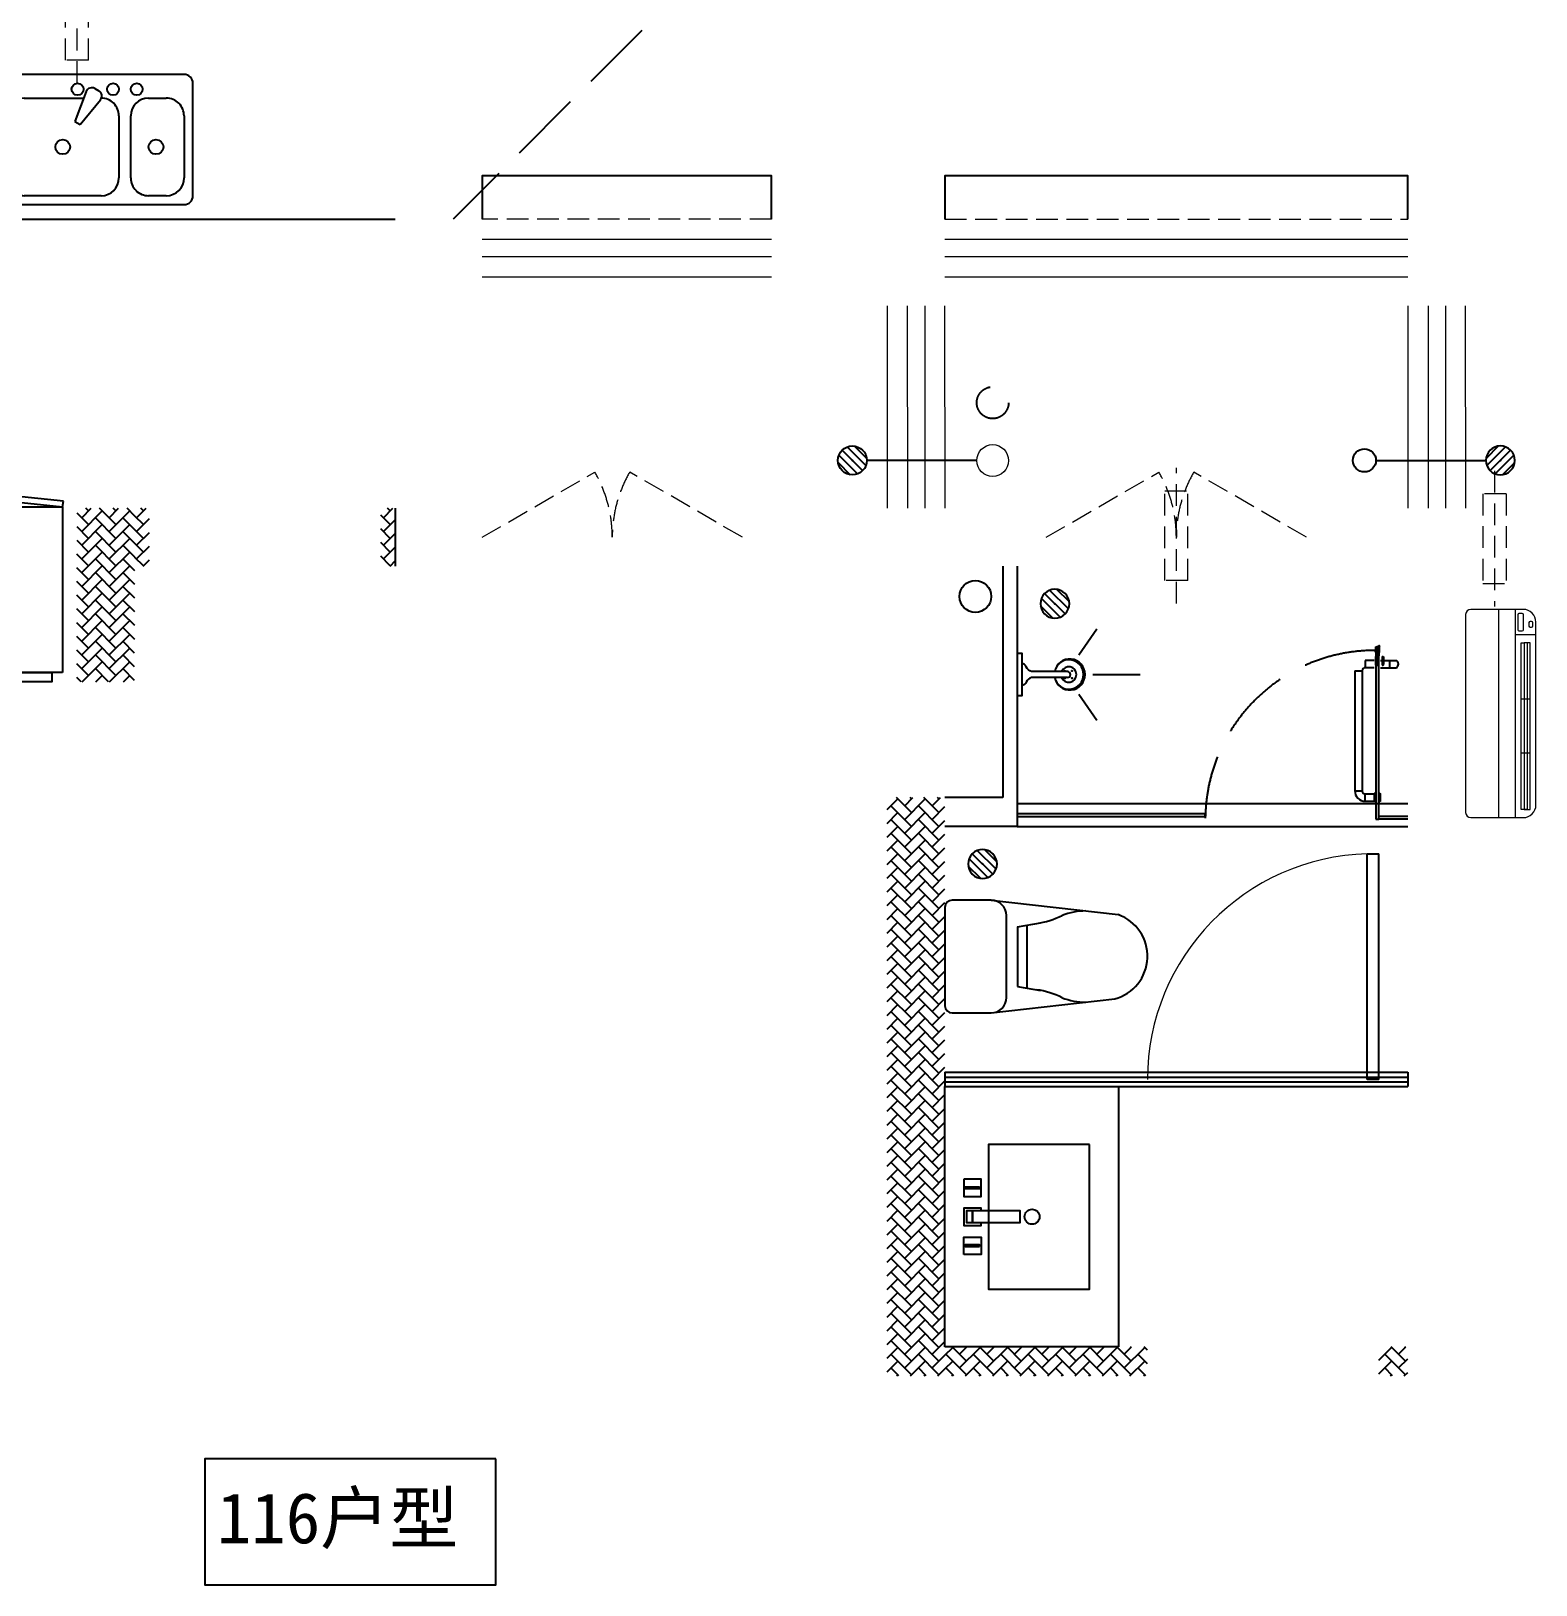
# Model space of a CAD drawing. Extents: x 2803505 to 5851001, y -1372902 to 24339.
# Drawn here: x 3296903 to 3302105, y -886595 to -881222 of the extents above; entities that cross this region are included whole.
import ezdxf

# ---------------------------------------------------------------- set-up
doc = ezdxf.new("R2010")
doc.units = 0
doc.header["$LTSCALE"] = 1000
doc.header["$MEASUREMENT"] = 0
doc.linetypes.add('DASH', pattern=[0.35, 0.25, -0.1])
doc.linetypes.add('HIDDEN', pattern=[0.375, 0.25, -0.125])
doc.layers.get('0').update_dxf_attribs({"linetype": 'CONTINUOUS'})
for name, color, linetype in [('!!电气', 1, 'CONTINUOUS'), ('AH-FURNITURE', 1, 'CONTINUOUS'), ('CURTWALL', 4, 'CONTINUOUS'), ('IP-bath&kitchen-JOHNSON', 4, 'CONTINUOUS'), ('LVTRY', 252, 'CONTINUOUS'), ('P-bath&kitchen-JOHNSON', 4, 'CONTINUOUS'), ('VPIPE-中水', 122, 'CONTINUOUS'), ('VPIPE-凝结', 150, 'CONTINUOUS'), ('VPIPE-雨水', 4, 'DASH'), ('保温', 6, 'CONTINUOUS'), ('卫生间', 6, 'CONTINUOUS'), ('建筑-排气道', 252, 'CONTINUOUS'), ('看线', 185, 'CONTINUOUS')]:
    doc.layers.add(name, color=color, linetype=linetype)
for name, color, linetype, lineweight in [('PUB_HATCH', 8, 'CONTINUOUS', 9), ('VPIPE-废水', 31, 'TG_F', 18), ('WINDOW', 146, 'CONTINUOUS', 20), ('平面-栏杆', 56, 'CONTINUOUS', 15), ('平面-看线', 252, 'CONTINUOUS', 15), ('平面-空调室内机', 176, 'CONTINUOUS', 9), ('平面-空调预留孔', 252, 'CONTINUOUS', 15), ('立面-洞口示意', 252, 'CONTINUOUS', 13)]:
    doc.layers.add(name, color=color, linetype=linetype, lineweight=lineweight)
doc.styles.add('DIM_FONT', font='SIMPLEX', dxfattribs={"width": 0.7, "bigfont": 'GBCBIG'})
doc.styles.add('TG_LINETYPE', font='SIMPLEX', dxfattribs={"width": 0.8, "height": 3, "bigfont": 'HZTXT'})
doc.styles.add('黑体', font='simhei.ttf')
doc.linetypes.add('TG_F', pattern='A,2,-0.3,["F",TG_LINETYPE,S=0.1,R=0,X=-0.23,Y=-0.15],0', length=2.3)
pattern_1 = [(45, (0, 0), (0, 47.41575231924514), [100.584, -33.528]), (135, (23.70786, 23.70786), (3.05311331771918e-15, 47.41575231924513), [100.584, -33.528])]

# ---------------------------------------------------------------- blocks, each defined once
blk = doc.blocks.new('rtyg7uyhg')
at = {"layer": 'LVTRY'}
for p, q in [((193590.3031336021, 45458.1133254503), (193590.3030643982, 45069.47696181395)), ((194234.6213208837, 45488.79502889935), (193620.9849572473, 45488.79513816872)), ((194265.3030643982, 45069.47684161765), (194265.3031336021, 45458.113205254)), ((193682.3485790417, 45406.97694542356), (193887.8216881326, 45406.97690883528)), ((193896.3984467548, 45429.87059594441), (193857.5823896687, 45326.26016876537)), ((193875.2965560293, 45316.03289288385), (193945.6178257855, 45401.45376218002)), ((193925.7802168131, 45440.40881343969), (193940.0533153456, 45432.16822680717)), ((194111.8940335871, 45406.97686893496), (194173.2576699507, 45406.97685800815)), ((193620.9848935069, 45130.84059271414), (193620.9849317512, 45345.61331998683)), ((193857.5823896687, 45326.26016876537), (193875.2965560293, 45316.03289288385)), ((194009.6212953876, 45345.61325078298), (194009.6212571432, 45130.84052351015)), ((194050.5303480524, 45130.84051622554), (194050.5303862967, 45345.61324349836)), ((194234.6212953876, 45345.61321071758), (194234.6212571432, 45130.84048344476)), ((193620.9848771165, 45038.79513816872), (194234.621240753, 45038.79502889935)), ((193948.2576098526, 45069.47689807355), (193682.3485189436, 45069.47694542356)), ((194173.2576098526, 45069.47685800816), (194111.893973489, 45069.47686893508))]:
    blk.add_line(p, q, dxfattribs=at)
for centre, radius in [((193866.4394935961, 45437.65873082454), 20.45454545454545), ((193989.1667663234, 45437.6587089707), 20.45454545454545), ((194070.9849481416, 45437.65869440146), 20.45454545454545), ((193815.3030944472, 45238.22692174855), 25.56818181818182), ((194137.4621853563, 45238.2268643822), 25.56818181818182)]:
    blk.add_circle(centre, radius, dxfattribs=at)
for centre, radius, start, end in [((193620.9849517839, 45458.11331998683), 30.68181818181818, 89.99998979807194, 179.9999897972382), ((194234.6213154203, 45458.11321071746), 30.68181818181818, 359.9999897972382, 89.99998979807194), ((193682.3485681149, 45345.61330905991), 61.36363636363636, 89.99998979807194, 179.9999897972382), ((193915.5529409315, 45422.69466753349), 20.45454545454545, 59.99998980057491, 159.4623117970261), ((193929.8260394641, 45414.45408090108), 20.45454545454545, 320.5376677968172, 59.99998980057491), ((193948.2576590239, 45345.6132617099), 61.36363636363636, 359.9999897972382, 89.99998979807194), ((194111.8940226603, 45345.61323257144), 61.36363636363636, 89.99998979807194, 179.9999897972382), ((194173.2576590239, 45345.6132216445), 61.36363636363636, 359.9999897972382, 89.99998979807194), ((193682.3485298705, 45130.84058178721), 61.36363636363636, 179.9999897972382, 269.9999897980719), ((193948.2576207797, 45130.8405344372), 61.36363636363636, 269.9999897980719, 359.9999897972382), ((194111.893984416, 45130.84050529861), 61.36363636363636, 179.9999897972382, 269.9999897980719), ((194173.2576207797, 45130.84049437181), 61.36363636363636, 269.9999897980719, 359.9999897972382), ((193620.9848825799, 45069.47695635049), 30.68181818181818, 179.9999897972382, 269.9999897980719), ((194234.6212462163, 45069.47684708112), 30.68181818181818, 269.9999897980719, 359.9999897972382)]:
    blk.add_arc(centre, radius, start, end, dxfattribs=at)
at = {"layer": 'LVTRY', "style": 'DIM_FONT', "width": 0.8, "flags": 9}
for tag in ['XSIZE', 'YSIZE']:
    blk.add_attdef(tag, (193927.8031388824, 45487.7665121054), '', height=0.5, rotation=89.99998979807198, dxfattribs=at)
blk = doc.blocks.new('A$C60D053AF')
at = {"layer": 'AH-FURNITURE', "color": 8}
for p, q in [((232.5000007597264, -89.99999966996256), (128.2842720070621, -89.99999966996256)), ((192.50000075961, -70.99998518347275), (327.5735938884318, -70.99998518347275)), ((192.50000075961, -90.99998518347275), (327.5735938884318, -90.99998518347275)), ((341.7157295121578, -96.85784955974668), (370.0190303710988, -143.1611504186876)), ((355.8578651358839, -82.71571393602062), (384.1611659948248, -129.0190147949615)), ((232.5000007597264, -109.9999996698461), (128.2842720075278, -109.9999996699626)), ((245.0000007597264, -129.4999851834727), (245.0000007597264, -122.4999996698461)), ((265.0000007597264, -129.4999851834727), (265.0000007597264, -122.4999996698461)), ((255.0000007597264, -280.9999851834727), (255.0000007597264, -250.9999851834727)), ((393.0000007597264, -280.9999851834727), (393.0000007597264, -250.9999851834727)), ((255.0000007597264, -280.9999851834727), (393.0000007597264, -280.9999851834727))]:
    blk.add_line(p, q, dxfattribs=at)
for points in [[(170.00000075961, -67.99998518347275, 1), (170.00000075961, -93.99998518358916), (192.50000075961, -93.99998518347275), (192.50000075961, -67.99998518347275)], [(234.0000007597264, -250.9999851834727), (414.0000007597264, -250.9999851834727, 0.4142135623730951), (424.0000007597264, -240.9999851834727), (424.0000007597264, -110.9999851834727, 0.4142135623730951), (414.0000007597264, -100.9999851834727), (234.0000007597264, -100.9999851834727, 0.4142135623730951), (224.0000007597264, -110.9999851834727), (224.0000007597264, -240.9999851834727, 0.4142135623730951)], [(268.0000007597264, -122.4999996698461), (268.0000007597264, -106.9999996698461, 0.4142135623724265), (248.0000007597264, -86.99999966984615), (232.5000007597264, -86.99999966984615), (232.50000075961, -112.9999996698461), (242.0000007597264, -112.9999996698461), (242.0000007597264, -122.4999996698461)], [(242.0000007597264, -151.9999851834727, 1), (268.0000007597264, -151.9999851834727), (268.0000007597264, -129.4999851834727), (242.0000007597264, -129.4999851834727)], [(383.8076126043452, -161.1923733388539, 1), (402.192388915224, -142.8075970279751), (386.2824863384012, -126.8976944513852), (367.8977100276388, -145.282470762264)]]:
    blk.add_lwpolyline(points, format="xyb", close=True, dxfattribs=at)
for centre, radius in [((100.0000007598428, -99.99999967066105), 30), ((255.0000007597264, -151.9999851834727), 15), ((255.0000007597264, -151.9999851834727), 10), ((393.0000007597264, -151.9999851834727), 15), ((393.0000007597264, -151.9999851834727), 10)]:
    blk.add_circle(centre, radius, dxfattribs=at)
for radius in [40, 20]:
    blk.add_arc((327.5735938884318, -110.9999851834727), radius, 45, 90, dxfattribs=at)
blk = doc.blocks.new('A-Kitchen-7')
at = {"layer": 'LVTRY'}
for p, q in [((-518.6581278588565, 779.725278688129), (-7.244008776673581, 834.3051076843403)), ((-3.585880917788018, 810.5855355854728), (-515, 756.005706589378)), ((-29.12075551546877, 766.9560861630598), (-35.20590834700852, 806.4126680237241)), ((-7.244008776673581, 834.3051076843403), (-3.585880917788018, 810.5855355854728)), ((-515, 756.005706589378), (-518.6581278588565, 779.725278688129)), ((515, 756.005706589378), (-515, 756.005706589378)), ((-515, 756.005706589378), (-515, 40)), ((-485.6368437646597, 760.5342107040924), (-484.9384396369278, 756.005706589378)), ((-29.12075551543967, 766.9560861630598), (-112.0975807690556, 756.005706589378)), ((515, 780), (-5.820766091346741e-11, 780)), ((0, 756.005706589378), (-5.820766091346741e-11, 780)), ((515, 756.005706589378), (515, 780)), ((515, 40), (515, 756.005706589378)), ((-515, 40), (515, 40))]:
    blk.add_line(p, q, dxfattribs=at)
blk.add_lwpolyline([(-468.9430810984049, 40), (-468.9430810984049, 0), (468.9430810984049, 0), (468.9430810984632, 40)], close=True, dxfattribs=at)
blk = doc.blocks.new('FRSDFDGDGDRGDR')
at = {"layer": '平面-空调预留孔', "color": 252}
for p, q in [((699612.3179923807, 775043.9561356568), (699612.3179923807, 775441.1561356868)), ((699618.9179923869, 775447.756135683), (699746.3179923192, 775447.756135683)), ((699746.3179923192, 775447.756135683), (699746.3179923192, 775355.3561357355)), ((699719.9179922946, 775342.156135743), (699719.9179922946, 775142.9561356006)), ((699726.5179923008, 775348.7561357393), (699739.7179923131, 775348.7561357393)), ((699726.5179923008, 775136.3561356043), (699739.7179923131, 775136.3561356043)), ((699746.3179923192, 775129.7561356081), (699746.3179923192, 775037.3561356605)), ((699746.3179923192, 775037.3561356605), (699618.9179923869, 775037.3561356605))]:
    blk.add_line(p, q, dxfattribs=at)
blk.add_lwpolyline([(699766.1179923377, 775166.7161355871), (699792.5179923623, 775153.5161355946), (699792.5179923623, 775057.1561356493), (699766.1179923377, 775043.9561356568), (699766.1179923377, 775017.5561356718), (699618.9179923869, 775017.5561356718, -0.4142135623730951), (699592.5179923623, 775043.9561356568), (699592.5179923623, 775441.1561356868, -0.4142135623730951), (699618.9179923869, 775467.5561356718), (699766.1179923377, 775467.5561356718), (699766.1179923377, 775441.1561356868), (699792.5179923623, 775427.9561356943), (699792.5179923623, 775331.596135749), (699766.1179923377, 775318.3961357565)], format="xyb", close=True, dxfattribs=at)
for centre, radius in [((699739.7179923131, 775331.596135749), 10.55999999400228), ((699739.7179923131, 775243.1561357992), 15.83999999100342), ((699739.7179923131, 775153.5161355946), 10.55999999400228)]:
    blk.add_circle(centre, radius, dxfattribs=at)
for centre, radius, start, end in [((699618.917992382, 775441.1561356819), 6.600000001199078, 89.99999995997936, 179.9999999533093), ((699726.5179922959, 775342.1561357381), 6.600000001199078, 89.99999995997936, 179.9999999533093), ((699739.717992318, 775355.3561357405), 6.600000001206354, 269.9999999599793, 359.9999999533093), ((699726.5179922959, 775142.9561356056), 6.600000001199078, 180.0000000400206, 270.0000000533608), ((699739.717992318, 775129.7561356032), 6.600000001206354, 4.002063966804346e-08, 90.00000005336085), ((699618.917992382, 775043.9561356618), 6.600000001199078, 180.0000000400206, 270.0000000533608)]:
    blk.add_arc(centre, radius, start, end, dxfattribs=at)
blk = doc.blocks.new('*U153')
h = blk.add_hatch(color=5)
h.set_gradient(color1=(0, 0, 255), rotation=180, tint=1)
h.paths.add_polyline_path([(3.524958103184869e-15, -2.819966482547906e-15), (-6.350000000000009, -6.349999999999992), (-6.350000000000001, -2.159000000000014), (-15, -2.158999999999999), (-14.99999999999999, 2.159000000000044), (-6.349999999999993, 2.159000000000029), (-6.349999999999985, 6.350000000000009)])
at = {"color": 0, "linetype": 'Continuous'}
blk.add_lwpolyline([(3.524958103184869e-15, -2.819966482547906e-15), (-6.350000000000009, -6.349999999999992), (-6.350000000000001, -2.159000000000014), (-15, -2.158999999999999), (-14.99999999999999, 2.159000000000044), (-6.349999999999993, 2.159000000000029), (-6.349999999999985, 6.350000000000009)], close=True, dxfattribs=at)
blk = doc.blocks.new('GDGDRGDRGRD')
at = {"layer": 'PUB_HATCH'}
blk.add_hatch(color=252, dxfattribs=at).paths.add_polyline_path([(430319.8194221912, 370173.5999658863), (430319.8194221912, 370443.5999658863), (430179.8194221912, 370443.5999658863), (430179.8194221912, 370428.5999658863), (430284.8194221912, 370428.5999658863), (430304.8194221912, 370408.5999658863), (430304.8194221912, 370208.5999658863), (430284.8194221912, 370188.5999658863), (429964.8194221912, 370188.5999658863), (429944.8194221912, 370208.5999658863), (429944.8194221912, 370408.5999658863), (429964.8194221912, 370428.5999658863), (430069.8194221912, 370428.5999658863), (430069.8194221912, 370443.5999658863), (429929.8194221912, 370443.5999658863), (429929.8194221912, 370173.5999658863)])
at = {"layer": 'LVTRY', "color": 251}
for p, q in [((430080.5498987493, 371515.3769317719), (429864.6097976839, 371758.3326651105)), ((430334.8192843065, 371758.3326651105), (429864.6097976839, 371758.3326651105)), ((429864.6097976839, 371758.3326651105), (429864.6097976839, 370858.3326651105)), ((430234.8192843063, 370858.3326651105), (430234.8192843063, 371758.3326651105)), ((430334.8192843065, 371515.3769317719), (430080.5498987493, 371515.3769317719)), ((430080.5498987493, 371515.3769317719), (430080.5498987493, 371100.2783888946)), ((429864.6097976839, 370858.3326651105), (430080.5498987493, 371100.2783888946)), ((430080.5498987493, 371100.2783888946), (430334.8192843065, 371100.2783888946)), ((429864.6097976839, 370858.3326651105), (430334.8192843065, 370858.3326651105))]:
    blk.add_line(p, q, dxfattribs=at)
at = {"layer": 'LVTRY'}
for p, q in [((429914.8192843065, 370948.3326651105), (429914.8192843065, 371668.3326651105)), ((429924.8192843065, 371678.3326651105), (430324.8192843065, 371678.3326651106)), ((430045.069284306, 371658.3326651107), (430045.069284306, 371568.3326651106)), ((430049.569284306, 371658.3326651107), (430045.069284306, 371658.3326651107)), ((430049.569284306, 371568.3326651106), (430049.569284306, 371658.3326651107)), ((430234.8192843063, 371668.3326651106), (430234.819284306, 370948.3326651105)), ((429994.8192843065, 371628.3326651106), (429994.8192843065, 371418.3326651106)), ((429999.8192843065, 371628.3326651106), (429999.8192843065, 371418.3326651106)), ((430289.8192843065, 371638.3326651107), (430004.8192843065, 371638.3326651106)), ((430289.8192843065, 371633.3326651107), (430004.8192843065, 371633.3326651106)), ((430194.8192843063, 371418.3326651106), (430194.8192843063, 371628.3326651107)), ((430199.8192843063, 371418.3326651106), (430199.8192843063, 371628.3326651107)), ((430045.069284306, 371568.3326651106), (430049.569284306, 371568.3326651106)), ((429974.8192843067, 371525.5826651108), (430102.3192843067, 371525.5826651108)), ((429974.8192843067, 371521.0826651108), (429974.8192843067, 371525.5826651108)), ((430102.3192843067, 371521.0826651108), (429974.8192843067, 371521.0826651108)), ((430219.819284306, 371525.5826651108), (430092.319284306, 371525.5826651108)), ((430092.319284306, 371525.5826651108), (430092.319284306, 371521.0826651108)), ((430092.319284306, 371521.0826651108), (430219.819284306, 371521.0826651108)), ((430102.3192843067, 371525.5826651108), (430102.3192843067, 371521.0826651108)), ((430219.819284306, 371521.0826651108), (430219.819284306, 371525.5826651108)), ((430234.8192843063, 371100.2783888946), (430234.8192843063, 371515.3769317719)), ((430045.069284306, 371388.3326651105), (430045.069284306, 371478.3326651106)), ((430045.069284306, 371478.3326651106), (430049.569284306, 371478.3326651106)), ((430049.569284306, 371478.3326651106), (430049.569284306, 371388.3326651105)), ((429954.8192843065, 371338.9358614974), (429954.8192843065, 371377.7294687249)), ((430004.8192843065, 371413.3326651106), (430289.8192843065, 371413.3326651106)), ((430004.8192843065, 371408.3326651106), (430289.8192843065, 371408.3326651106)), ((430049.569284306, 371388.3326651105), (430045.069284306, 371388.3326651105)), ((429935.4224806934, 371358.3326651105), (429974.2160879209, 371358.3326651105)), ((429954.8192843065, 371238.9358614974), (429954.8192843065, 371277.7294687249)), ((429935.4224806934, 371258.3326651105), (429974.2160879209, 371258.3326651105)), ((430045.069284306, 371228.3326651105), (430045.069284306, 371138.3326651105)), ((430049.569284306, 371228.3326651105), (430045.069284306, 371228.3326651105)), ((430049.569284306, 371138.3326651105), (430049.569284306, 371228.3326651105)), ((429994.8192843065, 370988.3326651105), (429994.8192843065, 371198.3326651105)), ((429999.8192843065, 370988.3326651105), (429999.8192843065, 371198.3326651105)), ((430004.8192843065, 371208.3326651105), (430289.8192843065, 371208.3326651105)), ((430004.8192843065, 371203.3326651105), (430289.8192843065, 371203.3326651105)), ((430194.8192843063, 371198.3326651105), (430194.8192843063, 370988.3326651104)), ((430199.8192843063, 371198.3326651105), (430199.8192843063, 370988.3326651104)), ((430045.069284306, 371138.3326651105), (430049.569284306, 371138.3326651105)), ((430102.3192843067, 371095.5826651102), (429974.8192843067, 371095.5826651102)), ((429974.8192843067, 371095.5826651102), (429974.8192843067, 371091.0826651102)), ((429974.8192843067, 371091.0826651102), (430102.3192843067, 371091.0826651102)), ((430092.319284306, 371091.0826651102), (430092.319284306, 371095.5826651102)), ((430092.319284306, 371095.5826651102), (430219.819284306, 371095.5826651102)), ((430219.819284306, 371091.0826651102), (430092.319284306, 371091.0826651102)), ((430102.3192843067, 371091.0826651102), (430102.3192843067, 371095.5826651102)), ((430219.819284306, 371095.5826651102), (430219.819284306, 371091.0826651102)), ((430045.069284306, 370958.3326651105), (430045.069284306, 371048.3326651105)), ((430045.069284306, 371048.3326651105), (430049.569284306, 371048.3326651105)), ((430049.569284306, 371048.3326651105), (430049.569284306, 370958.3326651105)), ((430289.8192843065, 370983.3326651104), (430004.8192843065, 370983.3326651105)), ((430289.8192843065, 370978.3326651104), (430004.8192843065, 370978.3326651105)), ((430049.569284306, 370958.3326651105), (430045.069284306, 370958.3326651105)), ((430324.8192843063, 370938.3326651105), (429924.8192843065, 370938.3326651105))]:
    blk.add_line(p, q, dxfattribs=at)
at = {"layer": 'LVTRY', "color": 252}
for p, q in [((430069.8194221912, 370428.5999658863), (430069.8194221912, 370443.5999658863)), ((430179.8194221912, 370428.5999658863), (430179.8194221912, 370443.5999658863))]:
    blk.add_line(p, q, dxfattribs=at)
at = {"layer": 'LVTRY'}
blk.add_lwpolyline([(429608.8200653884, 370758.3318186465), (429734.819284306, 370758.3318186465), (429734.8192843065, 371758.3324083135), (427634.8193110233, 371758.3326651104)], dxfattribs=at)
at = {"layer": 'LVTRY', "color": 252}
for points in [[(430334.8194221912, 370158.5999658863), (429914.8194221912, 370158.5999658863), (429914.8194221912, 370458.5999658863), (430334.8194221912, 370458.5999658863)], [(430319.8194221912, 370173.5999658863), (429929.8194221912, 370173.5999658863), (429929.8194221912, 370443.5999658863), (430319.8194221912, 370443.5999658863)], [(429964.8194221912, 370428.5999658863), (430284.8194221912, 370428.5999658863), (430304.8194221912, 370408.5999658863), (430304.8194221912, 370208.5999658863), (430284.8194221912, 370188.5999658863), (429964.8194221912, 370188.5999658863), (429944.8194221912, 370208.5999658863), (429944.8194221912, 370408.5999658863), (429964.8194221912, 370428.5999658863)]]:
    blk.add_lwpolyline(points, close=True, dxfattribs=at)
at = {"layer": 'LVTRY'}
for centre, radius in [((430147.3192843065, 371523.3326651106), 29.7), ((430147.3192843065, 371523.3326651106), 11.7), ((429954.8192843065, 371358.3326651105), 16.99680361435897), ((429954.8192843065, 371258.3326651105), 16.99680361435897), ((430147.3192843065, 371093.3326651105), 29.7), ((430147.3192843065, 371093.3326651105), 11.7)]:
    blk.add_circle(centre, radius, dxfattribs=at)
for centre, radius, start, end in [((429924.8192843065, 371668.3326651105), 10, 90, 180), ((430224.8192843063, 371668.3326651106), 10, 0, 90), ((430004.8192843065, 371628.3326651106), 10, 90, 180), ((430004.8192843065, 371628.3326651106), 5, 90, 180), ((430189.8192843063, 371628.3326651107), 10, 0, 90), ((430189.8192843063, 371628.3326651107), 5, 0, 90), ((430047.3192843063, 371523.3326651106), 56.7, 2.274239184178576, 87.72576081585424), ((430047.3192843063, 371523.3326651106), 52.2, 2.470411041650347, 87.52958895835897), ((430147.3192843065, 371523.3326651106), 56.7, 92.27423918414576, 177.7257608158206), ((430147.3192843065, 371523.3326651106), 52.2, 92.47041104164106, 177.5295889583496), ((430047.3192843063, 371523.3326651106), 56.7, 272.2742391841458, 357.7257608158206), ((430047.3192843063, 371523.3326651106), 52.2, 272.4704110416411, 357.5295889583505), ((430147.3192843065, 371523.3326651106), 56.7, 182.2742391841786, 267.7257608158542), ((430147.3192843065, 371523.3326651106), 52.2, 182.4704110416495, 267.5295889583589), ((430004.8192843065, 371418.3326651106), 10, 180, 270), ((430004.8192843065, 371418.3326651106), 5, 180, 270), ((430189.8192843063, 371418.3326651106), 5, 270, 0), ((430189.8192843063, 371418.3326651106), 10, 270, 0), ((430004.8192843065, 371198.3326651105), 10, 90, 180), ((430004.8192843065, 371198.3326651105), 5, 90, 180), ((430189.8192843063, 371198.3326651105), 10, 0, 90), ((430189.8192843063, 371198.3326651105), 5, 0, 90), ((430047.3192843063, 371093.3326651105), 56.7, 2.274239184178576, 87.72576081585424), ((430047.3192843063, 371093.3326651105), 52.2, 2.470411041650347, 87.52958895835897), ((430147.3192843065, 371093.3326651105), 56.7, 92.27423918414576, 177.7257608158206), ((430147.3192843065, 371093.3326651105), 52.2, 92.47041104164106, 177.5295889583496), ((430047.3192843063, 371093.3326651105), 56.7, 272.2742391841458, 357.7257608158206), ((430047.3192843063, 371093.3326651105), 52.2, 272.4704110416411, 357.5295889583505), ((430147.3192843065, 371093.3326651105), 56.7, 182.2742391841786, 267.7257608158542), ((430147.3192843065, 371093.3326651105), 52.2, 182.4704110416495, 267.5295889583589), ((429924.8192843065, 370948.3326651105), 10, 180, 270), ((430004.8192843065, 370988.3326651105), 10, 180, 270), ((430004.8192843065, 370988.3326651105), 5, 180, 270), ((430189.8192843063, 370988.3326651104), 5, 270, 0), ((430189.8192843063, 370988.3326651104), 10, 270, 0), ((430224.819284306, 370948.3326651105), 10, 270, 0)]:
    blk.add_arc(centre, radius, start, end, dxfattribs=at)
at = {"layer": '立面-洞口示意', "color": 252}
blk.add_lwpolyline([(430334.8194221912, 370158.5999658863), (430071.267485077, 370252.5493491433), (429914.8194221912, 370458.5999658863)], dxfattribs=at)
at = {"xscale": -1, "rotation": 270}
blk.add_blockref('FRSDFDGDGDRGDR', (-345582.7355588751, -327434.1861710575), dxfattribs=at)
at = {"rotation": 270}
blk.add_blockref('A$C60D053AF', (430334.8190180612, 372358.3312170932), dxfattribs=at)
at = {"xscale": -1}
blk.add_blockref('rtyg7uyhg', (622599.6224451121, 326769.5373516738), dxfattribs=at)
at = {"layer": 'LVTRY', "color": 1, "extrusion": (0, 0, -1), "xscale": -0.7999999999883585, "yscale": 0.7999999999883585, "zscale": -0.7999999999883585}
blk.add_blockref('A-Kitchen-7', (-429196.8200653944, 370158.6015610829), dxfattribs=at)
at = {"layer": '建筑-排气道', "xscale": -5, "yscale": 5, "zscale": 5, "rotation": 90}
blk.add_blockref('*U153', (430134.7224746661, 370490.9122366606), dxfattribs=at)
blk = doc.blocks.new('GDFGDGRD')
at = {"layer": '保温', "linetype": 'ByBlock', "ltscale": 10}
h = blk.add_hatch(dxfattribs=at)
h.set_pattern_fill('AR-HBONE', color=251, scale=55)
h.set_pattern_definition(pattern_1)
h.paths.add_polyline_path([(428966.578379888, 372823.7247212567), (428966.5790232959, 373023.7247251226), (428916.5790233049, 373023.7249310016), (428916.5783798971, 372823.7249271357)])
h = blk.add_hatch(dxfattribs=at)
h.set_pattern_fill('AR-HBONE', color=251, scale=55)
h.set_pattern_definition(pattern_1)
h.paths.add_polyline_path([(429816.578757056, 372823.7247212792), (429816.5794004638, 373023.7247251451), (429766.5794004729, 373023.7249310241), (429766.578757065, 372823.7249271582)])
h = blk.add_hatch(dxfattribs=at)
h.set_pattern_fill('AR-HBONE', color=251, scale=55)
h.set_pattern_definition(pattern_1)
h.paths.add_polyline_path([(430017.8124563344, 372423.588710197), (430016.5797776413, 373023.7247210948), (429816.5797776084, 373023.7249269856), (429817.8124563015, 372423.5889160878)])
h = blk.add_hatch(dxfattribs=at)
h.set_pattern_fill('AR-HBONE', color=251, scale=55)
h.set_pattern_definition(pattern_1)
h.paths.add_polyline_path([(427216.5783803748, 370023.7249376682), (427216.5861217561, 372023.7235304342), (427016.5861217679, 372023.7237229171), (427016.5783803866, 370023.7251301511)])
h = blk.add_hatch(dxfattribs=at)
h.set_pattern_fill('AR-HBONE', color=251, scale=55)
h.set_pattern_definition(pattern_1)
h.paths.add_polyline_path([(425516.5783803387, 370023.7249240321), (425516.5790237546, 370123.7247249025), (425416.5892576899, 370123.724930781), (425416.588614274, 370023.7251299106)])
h = blk.add_hatch(dxfattribs=at)
h.set_pattern_fill('AR-HBONE', color=251, scale=55)
h.set_pattern_definition(pattern_1)
h.paths.add_polyline_path([(427016.5783804261, 370023.7249240499), (427016.5790238421, 370123.7247249204), (426316.5790237262, 370123.7247250654), (426316.5783803102, 370023.724924195)])
at = {"layer": '保温', "color": 251, "linetype": 'ByBlock', "ltscale": 10}
blk.add_line((428916.5787015874, 373023.7248241272), (428916.578701565, 372823.724824273), dxfattribs=at)
blk = doc.blocks.new('A$C001338C2')
at = {"color": 8}
for p, q in [((844.9999883423079, 303.6000072514144), (54.99998834231155, 303.6000543390692)), ((109.0525457565491, 214.7673082745569), (109.0525510513944, 303.6000511174025)), ((-1.49359439092e-05, 248.6000576173246), (-2.84423585981e-05, 22.0000576172315)), ((899.9999715576414, 22.00000397306576), (899.9999850640525, 248.6000039731589)), ((21.99997024633922, 5.63059293199e-05), (877.9999702463392, 5.2843679441e-06))]:
    blk.add_line(p, q, dxfattribs=at)
at = {"color": 8, "lineweight": 5}
for p, q in [((864.5756734352908, 278.6904651548975), (144.4768629888749, 278.6905080761171)), ((144.4768629888749, 278.6905080761171), (144.4768622188567, 265.7722729386405)), ((387.0097734353949, 278.6904936200444), (144.4768629888749, 278.6905080761171)), ((144.4768629888749, 278.6905080761171), (144.4768614488676, 252.8539829386973)), ((387.0097711254275, 239.935678482565), (387.0097734353949, 278.6904936200444)), ((864.5756734352908, 278.6904651548975), (622.0427234354138, 278.6904796109884)), ((622.0427234354138, 278.6904796109884), (622.04272112545, 239.935664473509)), ((864.5756718953162, 252.8539400174777), (864.5756734352908, 278.6904651548975)), ((899.9999830474662, 214.7672611304297), (-1.69525337697e-05, 214.7673147745954)), ((144.4768622188567, 265.7722729386405), (864.5756726653053, 265.772230017421)), ((144.4768606789075, 239.9356929386377), (144.4768614488676, 252.8539829386973)), ((144.4768614488676, 252.8539829386973), (864.5756718953162, 252.8539400174777)), ((864.5756711253525, 239.9356500174181), (144.4768606789075, 239.9356929386377)), ((622.04272112545, 239.935664473509), (387.0097711254275, 239.935678482565)), ((864.5756726653053, 265.772230017421), (864.5756711253525, 239.9356500174181)), ((899.9999787804518, 143.1781611304468), (-2.12195482163e-05, 143.1782147746126))]:
    blk.add_line(p, q, dxfattribs=at)
at = {"color": 8}
for points in [[(73.08482630450817, 275.0144977724194), (56.77886350143308, 275.0144987443309, -0.414213562373095), (51.27886382925863, 280.5144990721565), (51.27886400034913, 283.3844664433818, -0.414213562373095), (56.77886432817468, 288.8844661155563), (73.08482713124977, 288.8844651436448, -0.4142135623732024), (78.58482680342422, 283.3844648158192), (78.58482663233372, 280.5144974445939, -0.414213562373095)], [(89.24090579471158, 226.3562818807586), (22.19125331861505, 226.3562858772129, -0.414213562372504), (16.6912536464406, 231.8562862050385), (16.69125431894281, 243.1390318179401, -0.414213562373095), (22.19125464676836, 248.6390314901146), (89.24090712286488, 248.6390274936603, -0.414213562373095), (94.74090679503934, 243.1390271658347), (94.74090612253713, 231.8562815529331, -0.414213562373095)]]:
    blk.add_lwpolyline(points, format="xyb", close=True, dxfattribs=at)
for centre, radius, start, end in [((54.99998506405609, 248.6000543390692), 55.0000000000001, 89.99999658490542, 179.9999965849054), ((844.9999850640525, 248.6000072514144), 55.0000000000001, 359.9999965849054, 89.99999658490542), ((21.9999715576414, 22.00005630592932), 22.00000000000004, 179.9999965849054, 269.9999965849054), ((877.9999715576414, 22.00000528436794), 22.00000000000004, 269.9999965849054, 359.9999965849054)]:
    blk.add_arc(centre, radius, start, end, dxfattribs=at)
blk = doc.blocks.new('dongkong')
at = {"layer": '平面-空调预留孔', "color": 8, "linetype": 'HIDDEN', "ltscale": 0.3}
for p, q in [((-603796.0415180789, 210899.900060961), (-603796.0415180789, 210431.4859232727)), ((-603836.0415180789, 210820.9630630909), (-603836.0415180789, 210510.8096162414)), ((-603836.0415180789, 210820.9630630909), (-603756.0415180789, 210820.9630630909)), ((-603756.0415180789, 210820.9630630909), (-603756.0415180789, 210510.8096162414))]:
    blk.add_line(p, q, dxfattribs=at)
blk.add_lwpolyline([(-603756.0415180789, 210510.8096162414), (-603836.0415180789, 210510.8096162414)], dxfattribs=at)
blk = doc.blocks.new('$lvtry$00000171')
for p, q in [((-74.24621202462731, 10.60660171788186), (-10.60660171788186, 74.24621202462731)), ((-69.81875867368217, -27.39235180270043), (27.39235180242758, 69.81875867368217)), ((-53.03300858900184, -53.03300858886359), (53.03300858900184, 53.03300858886359)), ((-27.39235180242758, -69.81875867368217), (69.81875867368217, 27.39235180270043)), ((10.60660171788186, -74.24621202462731), (74.24621202462731, -10.60660171788186))]:
    blk.add_line(p, q)
blk.add_circle((0, 0), 75)
blk.add_point((0, 0))
blk = doc.blocks.new('DSGDFGF')
blk.add_hatch(color=252).paths.add_polyline_path([(677792.0948928643, 343575.9044795057), (677790.945247743, 343578.6754569677), (677782.632315357, 343575.2265216037), (677783.7819604783, 343572.4555441417)])
at = {"color": 252}
for p, q in [((677780.9880316098, 343575.0856533385), (677792.7524742372, 343579.9665786644)), ((677781.6323658291, 343574.8116546075), (677782.17048578, 343575.0349140835)), ((677781.7727300618, 343558.7877033984), (677783.9726685529, 343558.3057798852)), ((677783.9726685529, 343558.3057798852), (677781.8258801228, 343558.3344869695)), ((677792.5791023793, 343566.792001689), (677782.079101353, 343566.7846337222)), ((677792.5576464697, 343568.0559877249), (677782.1242226405, 343568.0573197514)), ((677782.17048578, 343575.0349140835), (677783.5117384215, 343571.8021070444)), ((677782.3295456805, 343566.7848094617), (677782.3270431731, 343547.1833053526)), ((677783.5117384215, 343571.8021070444), (677792.7483299616, 343575.6342574489)), ((677787.3309414568, 343577.7172501164), (677787.3259471478, 343538.5980988075)), ((677792.9459211269, 343558.8559278402), (677790.7458596539, 343558.3745660713)), ((677790.7458596539, 343558.3745660713), (677792.8926553441, 343558.4027249973)), ((677791.40707732, 343578.8670644879), (677793.0544943778, 343579.5505579516)), ((677791.40707732, 343578.8670644879), (677792.7483299616, 343575.6342574489)), ((677792.329546658, 343566.791826573), (677792.3268176252, 343545.4160080955)), ((676457.6848844821, 342789.9758703651), (676386.9742063587, 342860.6865484883)), ((676468.8753845392, 342807.069641557), (676404.0679775509, 342871.8770485456)), ((676471.8270201067, 342832.4022772391), (676429.4006132327, 342874.828684113)), ((677752.3193099041, 342860.3318190202), (677792.3193099041, 342860.3318190241)), ((677752.3193099796, 342080.3318190202), (677752.3193099041, 342860.3318190202)), ((677792.3193099796, 342080.3318190241), (677792.3193099041, 342860.3318190241)), ((676415.258477608, 342775.8337347403), (676372.832070734, 342818.2601416143)), ((676440.5911132898, 342778.7853703078), (676375.7837063015, 342843.5927772964)), ((676451.7308107093, 342700.175474132), (676317.3319744077, 342700.175474132)), ((676451.7308107093, 342700.175474132), (676891.6440169881, 342650.0865951551)), ((676292.3319744077, 342675.175474132), (676292.3319744077, 342335.175474132)), ((676505.0032607093, 342363.4479241321), (676505.0032607093, 342646.903024132)), ((676543.6494503776, 342608.3882713533), (676622.4478282128, 342621.9583502086)), ((676543.6494503776, 342608.3882713533), (676543.649450378, 342401.9626769107)), ((676575.6129203779, 342613.89278579), (676575.6129203779, 342396.458162474)), ((676543.649450378, 342401.9626769107), (676622.4478282132, 342388.3925980554)), ((676317.3319744077, 342310.175474132), (676451.7308107093, 342310.175474132)), ((676451.7308107093, 342310.175474132), (676879.4269694709, 342358.8733100445)), ((677792.3193099796, 342080.3318190241), (677752.3193099796, 342080.3318190202))]:
    blk.add_line(p, q, dxfattribs=at)
for points in [[(676792.3298012011, 341855.337567487), (676442.3298012007, 341855.337567487), (676442.3298012011, 341355.6371492364), (676792.3298012007, 341355.6371492364)], [(676357.2296608228, 341735.4877446934), (676357.2296608232, 341675.4877446934), (676417.2296608232, 341675.4877446934), (676417.2296608232, 341735.4877446934)], [(676412.2296608228, 341708.4877446934), (676412.2296608228, 341702.4877446934), (676362.2296608228, 341702.4877446934), (676362.2296608228, 341708.4877446934)], [(676387.2296608232, 341585.4877446934), (676387.2296608228, 341625.4877446934), (676367.2296608228, 341625.4877446934), (676367.2296608232, 341585.4877446934)], [(676387.2296608228, 341625.4877446934), (676387.2296608232, 341585.4877446934), (676552.2296608228, 341585.4877446934), (676552.2296608232, 341625.4877446934)], [(676357.2296608228, 341475.4877446934), (676357.2296608228, 341535.4877446934), (676417.2296608228, 341535.4877446934), (676417.2296608228, 341475.4877446934)], [(676412.2296608228, 341502.4877446934), (676412.2296608232, 341508.4877446934), (676362.2296608232, 341508.4877446934), (676362.2296608232, 341502.4877446934)]]:
    blk.add_lwpolyline(points, close=True, dxfattribs=at)
blk.add_lwpolyline([(676417.2296608228, 341625.4877446934), (676417.2296608228, 341635.4877446934), (676357.2296608232, 341635.4877446934), (676357.2296608228, 341575.4877446934), (676417.2296608228, 341575.4877446934), (676417.2296608232, 341585.4877446934)], dxfattribs=at)
blk.add_circle((676593.4908165431, 341605.4877446934), 26, dxfattribs=at)
for centre, radius, start, end in [((677793.4899544469, 343561.8799983214), 13.51105029248686, 155.1523536758301, 208.9779472918613), ((677800.8262372996, 343573.5114288006), 20.48112573357894, 177.9914884891074, 196.9002533871183), ((677781.3549642822, 343574.1554058451), 1, 111.5265713365505, 175.7651598683885), ((677800.8730506601, 343573.5215271715), 19.52885339284392, 177.4658112272371, 196.248373089559), ((677795.954577047, 343562.2487149481), 14.59806099666519, 161.897335375885, 193.7146805687785), ((677781.8630078705, 343574.3680283585), 0.5, 112.7329724064442, 178.0541836348894), ((677782.1078064376, 343555.576496405), 0.5, 208.9779472918613, 24.22834859066465), ((677791.1560326809, 343559.6483127771), 9.42220170707689, 188.0154059306584, 204.2283485906647), ((677792.4817948093, 343555.4548808204), 0.5, 155.4186477765547, 330.1502239951137), ((677781.3818772887, 343560.532450597), 11.70614123311011, 335.4186477765547, 349.5176669162669), ((677816.4082569, 343571.0050704498), 24.03224306675829, 160.7608675390812, 187.0487373483804), ((677781.0403551958, 343562.2821468745), 12.3887641438454, 343.9450830201525, 21.34776538522304), ((677793.2008771887, 343578.885797779), 1.170107913508445, 340.0401063810795, 112.5329724066553), ((677781.2932454327, 343561.875538118), 13.39994098009156, 330.1502239951137, 25.08154449328612), ((677793.246101898, 343579.0887283746), 0.5, 340.7608675390812, 112.5329724066553), ((677813.7017490092, 343571.4403379513), 20.6409126368038, 160.0401063810795, 190.8473097315479), ((676317.3319744077, 342675.175474132), 25, 90, 180), ((676451.7308107088, 342646.9030241317), 53.27245000000253, 0, 90), ((676566.256129127, 342910.360941158), 293.8257332377133, 278.5171808091275, 296.4631460147689), ((676779.2421931787, 342438.8079979062), 224.0767612256723, 90, 111.4797808289061), ((676839.6828811681, 342506.4035720532), 152.7899563564, 285.0773243456341, 70.11812123085457), ((676451.7308107088, 342363.4479241321), 53.27245000000602, 270, 0), ((676566.256129127, 342099.9900071058), 293.8257332377133, 63.53685398523108, 81.48281919087255), ((676779.2421931787, 342571.5429503578), 224.0767612256445, 248.5202191710939, 270), ((676317.3319744077, 342335.175474132), 25, 180, 270)]:
    blk.add_arc(centre, radius, start, end, dxfattribs=at)
at = {"color": 252, "lineweight": 13}
blk.add_arc((677772.3193099796, 342080.3318190221), 780, 91.46928358689541, 180.0000000055445, dxfattribs=at)
at = {"color": 252, "extrusion": (0, 0, -1)}
blk.add_ellipse((676422.3295454204, 342825.3312094267), major_axis=(-35.3553390616549, 35.3553390616549), ratio=0.9999999999998849, start_param=5.49778714378208, end_param=11.78097245096167, dxfattribs=at)
at = {"color": 252}
blk.add_open_spline([(677782.3270431731, 343547.1833053526), (677783.2225082375, 343546.3844084057), (677785.0384523292, 343544.764298087), (677788.2315950908, 343548.5217681985), (677790.7770637416, 343546.5913199963), (677792.3268176252, 343545.4160080955)], degree=3, knots=[0, 0, 0, 0, 3.066329070407599, 6.218313121244897, 11.12413523619883, 11.12413523619883, 11.12413523619883, 11.12413523619883], dxfattribs=at)
blk.add_point((676422.3295454204, 342825.3312094267), dxfattribs=at)
at = {"layer": 'CURTWALL', "color": 252}
for p, q in [((676292.3193125755, 342105.3318188789), (677892.3193125913, 342105.3318190337)), ((676292.3193125755, 342105.3318188789), (676292.3193125804, 342055.3318188789)), ((677892.3193125913, 342105.3318190337), (677892.3193125962, 342055.3318190337)), ((676292.3193125771, 342088.6651522122), (677892.319312593, 342088.665152367)), ((676292.3193125788, 342071.9984855456), (677892.3193125946, 342071.9984857004)), ((676292.3193125804, 342055.3318188789), (677892.3193125962, 342055.3318190337))]:
    blk.add_line(p, q, dxfattribs=at)
at = {"layer": 'IP-bath&kitchen-JOHNSON', "color": 252}
for p, q in [((676492.3319719185, 343855.3312094221), (676492.331953106, 343055.0197000016)), ((676542.3319719185, 343855.3312094221), (676542.3319289016, 342955.0196913155)), ((676755.4934253928, 343548.528566928), (676817.2809552698, 343637.9535619311)), ((676542.3319719185, 343553.9336697603), (676542.3537818899, 343406.7208867643)), ((676715.8575761254, 343490.9102943449), (676591.5991509663, 343490.8918851235)), ((676715.8606918356, 343469.879896774), (676591.6022666765, 343469.8614875526)), ((676803.696527337, 343480.3080623398), (676966.9983928963, 343480.3322559524)), ((676755.5136416124, 343412.0732779072), (676817.3276658858, 343322.6665948082)), ((676492.331953106, 343055.0197000016), (676292.3295265906, 343055.0197000032)), ((676542.331932724, 343035.0196551088), (677892.3295454062, 343035.0196507949)), ((676542.3319289016, 342955.0196913155), (676292.3295242395, 342955.0197074407)), ((676542.331932724, 343000.0196551071), (677192.3295454478, 343000.0196505642)), ((676542.331932724, 342990.0196551071), (677192.3413922582, 342990.0196503444)), ((676542.331932724, 342955.019720073), (677892.3295454059, 342955.0196507949)), ((677192.3413922582, 342990.0196503444), (677192.3413922533, 343000.0196505642)), ((677892.3295454031, 342990.0196503291), (677792.3295457542, 342990.0196503627)), ((677792.3295457542, 342980.0196503627), (677792.329545758, 342990.0196503627)), ((677892.3295454031, 342980.0196503291), (677792.3295457542, 342980.0196503627))]:
    blk.add_line(p, q, dxfattribs=at)
blk.add_lwpolyline([(676542.3319719185, 343553.9336697603), (676558.1047700966, 343553.9360065429), (676558.126580068, 343406.7232235469), (676542.3537818899, 343406.7208867643)], dxfattribs=at)
for points in [[(676573.0120572598, 343506.6316037667, 0.3641418619200187), (676558.1100782104, 343518.1073396252, 0.0204951839784475)], [(676591.5991509663, 343490.8918851235, -0.2143900455666535), (676573.0120572598, 343506.6316037667, -7.649644273232357)], [(676573.019850027, 343454.0320413563, -0.3641418619200349), (676558.1212719543, 343442.5518904647, -0.0204951839784475)], [(676591.7843340248, 343469.8615145264, 0.214893116671168), (676573.019850027, 343454.0320413563, 7.649644273232357)]]:
    blk.add_lwpolyline(points, format="xyb", dxfattribs=at)
blk.add_arc((676715.8591339806, 343480.3950955594), 10.51519890083, 270.0084885244472, 90.0084885244472, dxfattribs=at)
for centre, major_axis, ratio, start_param, end_param in [((676723.6381181092, 343480.3962480368), (-0.007947577431149799, 53.64446784366916), 0.9875770290783108, 1.768090240399728, 7.656687720196345), ((676721.1153553405, 343480.3958742828), (0.00755019398102967, -50.96224354547061), 0.9900522014073144, -1.362970376127611, 4.504563029716158), ((676720.1120954764, 343480.395725647), (0.003971184709227316, -26.80467884093611), 0.9948122416210567, -1.167676844559286, 4.309269498205915), ((676707.0784556535, 343492.8506407556), (-1.43284560373854, -0.0002122800557429555), 0.8500000000096485, 4.712388980370823, 10.99557428755041), ((676731.5129137598, 343492.8542607866), (-1.432845603753048, -0.0002122803371705082), 0.8500000000010156, 4.712388980193717, 10.9955742873733), ((676707.0821466842, 343467.9369491475), (-1.432845603738555, -0.0002122799454670566), 0.8500000000096485, -1.570796326743344, 4.712388980436241), ((676731.5166047905, 343467.9405691784), (-1.432845603753064, -0.0002122802268945093), 0.8500000000010158, 4.712388980259137, 10.99557428743872)]:
    blk.add_ellipse(centre, major_axis=major_axis, ratio=ratio, start_param=start_param, end_param=end_param, dxfattribs=at)
at = {"layer": 'LVTRY', "color": 252}
for p, q in [((676292.319311518, 341155.3318184384), (676292.3193115267, 342055.3308562199)), ((676292.3193115267, 342055.3308562199), (676892.3193115271, 342055.3308562199)), ((676892.3193115271, 342055.3308562199), (676892.3193115182, 341155.3318184384)), ((676892.3193115182, 341155.3318184384), (676292.319311518, 341155.3318184384))]:
    blk.add_line(p, q, dxfattribs=at)
at = {"layer": 'P-bath&kitchen-JOHNSON', "color": 252}
for p, q in [((677792.3295455992, 343566.7835327702), (677782.3295456807, 343566.7848094617)), ((677782.3295456807, 343566.7848094617), (677782.3295458518, 342980.0209270555)), ((677792.3295457703, 342980.0196503638), (677792.3295455992, 343566.7835327702)), ((677709.242871261, 343493.7342012243), (677709.2210296938, 343078.0503174085)), ((677709.242871261, 343493.7342012243), (677734.5868710461, 343493.7374368862)), ((677734.5868710461, 343493.7374368862), (677734.565029479, 343078.0535530703)), ((677776.6303113614, 343529.4548048538), (677744.95031163, 343529.4507602764)), ((677744.95031163, 343529.4507602764), (677744.9535472917, 343504.1067604618)), ((677776.6335470229, 343504.1108050391), (677744.9535472917, 343504.1067604618)), ((677782.2360026708, 343512.4154226825), (677782.2398266174, 343542.3674224311)), ((677782.2360026708, 343512.4154226825), (677788.5720026172, 343512.4146137708)), ((677782.2398266174, 343542.3674224311), (677788.5758265636, 343542.3666135194)), ((677785.1184337127, 343531.4569372017), (677785.1160026519, 343512.4150549952)), ((677785.1160026519, 343512.4150549952), (677787.4202967978, 343514.7187608129)), ((677785.1173955371, 343523.3251725378), (677785.1198265981, 343542.367054744)), ((677785.1198265981, 343542.367054744), (677787.423532445, 343540.0627606274)), ((677787.4215984105, 343524.9139607344), (677787.4202967978, 343514.7187608129)), ((677787.4215984105, 343524.9139607344), (677787.423532445, 343540.0627606274)), ((677788.5722967668, 343514.7186137382), (677788.5720026172, 343512.4146137708)), ((677788.5720026172, 343512.4146137708), (677790.3002232413, 343514.1423931411)), ((677788.5755324139, 343540.0626135522), (677788.5758265636, 343542.3666135194)), ((677788.5758265636, 343542.3666135194), (677790.3036059632, 343540.638392925)), ((677790.3002967787, 343514.7183931256), (677790.3002233759, 343514.1434469686)), ((677790.3035324257, 343540.06239294), (677790.3036058284, 343540.637339097)), ((677798.5183111951, 343529.4575992891), (677853.2383107445, 343529.4645853768)), ((677798.5215468572, 343504.1135994745), (677853.2415464063, 343504.1205855621)), ((677803.9392645855, 343542.3688931896), (677806.819264537, 343542.3692608783)), ((677803.9392645855, 343542.3688931896), (677803.9430885493, 343512.4168934405)), ((677803.9430885493, 343512.4168934405), (677806.8230885009, 343512.4172611294)), ((677806.819264537, 343542.3692608783), (677809.1235586847, 343540.0655550621)), ((677806.819264537, 343542.3692608783), (677806.8214895052, 343524.9417306737)), ((677806.8230885009, 343512.4172611294), (677806.8208635331, 343529.8447913342)), ((677806.8230885009, 343512.4172611294), (677809.1267943464, 343514.7215552478)), ((677809.1267943464, 343514.7215552478), (677809.1235586847, 343540.0655550621)), ((677830.2015465883, 343504.1176440517), (677830.1983109268, 343529.4616438664)), ((677709.2210296938, 343078.0503174085), (677734.565029479, 343078.0535530703)), ((677744.9343530842, 343067.686876854), (677776.6143528158, 343067.6909214312)), ((677744.9375887462, 343042.3428770395), (677744.9343530842, 343067.686876854)), ((677778.9180586609, 343069.9952155498), (677776.6143528158, 343067.6909214312)), ((677776.6143528158, 343067.6909214312), (677776.6175884774, 343042.346921617)), ((677781.7980586418, 343069.9955832384), (677778.9180586609, 343069.9952155498)), ((677778.9180586609, 343069.9952155498), (677778.9218826251, 343040.0432158009)), ((677781.7980586418, 343069.9955832384), (677781.8018826058, 343040.0435834894)), ((677793.3180585504, 343069.9970539934), (677796.1980585019, 343069.9974216822)), ((677793.3218825144, 343040.045054245), (677793.3180585504, 343069.9970539934)), ((677796.2018824657, 343040.045421934), (677796.1980585019, 343069.9974216822)), ((677796.1980585019, 343069.9974216822), (677797.9262791271, 343068.2696423131)), ((677797.9296618646, 343041.77364253), (677797.9262791271, 343068.2696423131)), ((677744.9375887462, 343042.3428770395), (677776.6175884774, 343042.346921617)), ((677778.9218826251, 343040.0432158009), (677776.6175884774, 343042.346921617)), ((677781.8018826058, 343040.0435834894), (677778.9218826251, 343040.0432158009)), ((677793.3218825144, 343040.045054245), (677796.2018824657, 343040.045421934)), ((677782.3295458518, 342980.0209270555), (677792.3295457703, 342980.0196503638))]:
    blk.add_line(p, q, dxfattribs=at)
at = {"layer": 'P-bath&kitchen-JOHNSON', "color": 252, "linetype": 'DASH'}
blk.add_arc((677778.5077536344, 342977.5726101489), 586.199339652145, 89.7967155947477, 179.3922413721004, dxfattribs=at)
at = {"layer": 'P-bath&kitchen-JOHNSON', "color": 252}
blk.add_arc((677844.6778526714, 343516.7914923518), 15.29342111015146, 304.0529847197245, 55.96164514557246, dxfattribs=at)
for centre, major_axis, start_param, end_param in [((677744.9548709716, 343493.7387605658), (-0.001323679818178505, 10.36799992538069), 0, 1.570796326794897), ((677744.9330294044, 343078.0548767501), (-0.004559341591806618, 35.71199971055373), 1.570796326794897, 3.141592653589793), ((677744.9330294044, 343078.0548767501), (-0.001323679818178505, 10.36799992538069), 1.570796326794897, 3.141592653589793)]:
    blk.add_ellipse(centre, major_axis=major_axis, ratio=1, start_param=start_param, end_param=end_param, dxfattribs=at)
at = {"layer": 'LVTRY', "color": 252, "xscale": -0.6666666667107826, "yscale": 0.6666666667107826}
blk.add_blockref('$lvtry$00000171', (676672.3319719185, 343725.3312094244), dxfattribs=at)
blk = doc.blocks.new('A$C148B7D8E')
at = {"layer": '卫生间', "color": 252, "linetype": 'DASH'}
blk.add_line((7300.000007618219, 10000.0000001312), (8200.000458202965, 9100.000000147615), dxfattribs=at)
blk = doc.blocks.new('A$C66B635E3')
at = {"color": 252}
blk.add_lwpolyline([(42047.06420491729, 5913.109172671568), (41041.06420491729, 5913.109172671568), (41041.06420491729, 5477.109172671568), (42047.06420491729, 5477.109172671568)], close=True, dxfattribs=at)
at = {"layer": 'VPIPE-中水', "color": 252, "linetype": 'Continuous'}
blk.add_circle((43705.18543737801, 8894.99998970027), 55, dxfattribs=at)
at = {"layer": 'VPIPE-凝结', "color": 252, "ltscale": 0.1}
for p, q in [((43709.99447459355, 9365.540436744108), (43329.9999971441, 9365.540415037307)), ((45090.00291850744, 9365.540436744108), (45469.99739595642, 9365.540415037307))]:
    blk.add_line(p, q, dxfattribs=at)
at = {"layer": 'VPIPE-凝结', "color": 252}
blk.add_circle((45049.99999806937, 9365.540434179478), 40, dxfattribs=at)
at = {"layer": 'VPIPE-废水', "color": 252}
blk.add_circle((43764.99713391019, 9364.999587632366), 55, dxfattribs=at)
at = {"layer": 'VPIPE-雨水', "color": 252}
blk.add_circle((43764.99713391019, 9564.999587632366), 55, dxfattribs=at)
at = {"layer": 'WINDOW', "color": 252, "linetype": 'DASH', "ltscale": 0.3}
for points in [[(42000.00001415471, 9099.999382140115), (42389.75320346327, 9324.927040456096, -0.131605288826864), (42450.00001420453, 9099.999382168753)], [(42900.00001425436, 9099.999382140115), (42510.24682494579, 9324.927040456096, 0.131605288826864), (42450.00001420453, 9099.999382168753)], [(43949.90780828008, 9099.99999958044), (44339.66099758865, 9324.92765789642, -0.131605288826864), (44399.90780832944, 9099.999999609077)], [(44849.90780837974, 9099.99999958044), (44460.15461907117, 9324.92765789642, 0.131605288826864), (44399.90780832944, 9099.999999609077)]]:
    blk.add_lwpolyline(points, format="xyb", dxfattribs=at)
at = {"layer": '平面-栏杆', "color": 252}
for points in [[(41999.99950162088, 10130.14072239539), (42999.99741310626, 10130.29709000164)], [(43600.00001404854, 10130.04690123117), (45199.99741294002, 10130.29708951688)], [(41999.99950162088, 10070.14072239539), (42999.99741310626, 10070.29709000164)], [(43600.00001404854, 10070.04690123117), (45199.99741294002, 10070.29708951688)], [(43470.0000001234, 9899.999990237528), (43470.2970987889, 9200.002591461176)], [(43530.0000001234, 9899.999990237528), (43530.2970987889, 9200.002591461176)], [(45270.00000011874, 9899.999991217162), (45270.29709878424, 9200.002592440811)], [(45330.00000011874, 9899.999991217162), (45330.29709878424, 9200.002592440811)]]:
    blk.add_lwpolyline(points, dxfattribs=at)
at = {"layer": '平面-看线', "color": 252}
for p, q in [((43600.29709880985, 9200.000210418948), (43600.00000014389, 9899.999990237528)), ((45400.2970988052, 9200.000211398583), (45400.00000013923, 9899.999991217162))]:
    blk.add_line(p, q, dxfattribs=at)
at = {"layer": '平面-看线', "color": 252, "linetype": 'DASH', "ltscale": 0.3}
for points in [[(43000.00000978587, 10199.99999133684), (42000.00000997586, 10199.99999138503)], [(43600.00000954745, 10199.9999908912), (45200.00000961544, 10199.99999085162)]]:
    blk.add_lwpolyline(points, dxfattribs=at)
at = {"layer": '平面-看线', "color": 252}
for points in [[(42000.00000997586, 9999.999991385033), (43000.00000977935, 9999.999991336837)], [(43600.00000954187, 9999.9999908912), (45200.00000960985, 9999.999990851618)], [(43400.00000012387, 9899.999990237528), (43400.29709878936, 9200.002591461176)], [(45200.00000011921, 9899.999991217162), (45200.29709878471, 9200.002592440811)]]:
    blk.add_lwpolyline(points, dxfattribs=at)
at = {"layer": '看线', "color": 252, "ltscale": 0.5}
for points in [[(42999.99997924967, 10200.00000500912), (42999.99997887621, 10350.00000500912), (41999.9994661645, 10350.0000025325), (41999.99946604064, 10200.00000252691)], [(45199.9999790038, 10200.0000102967), (45199.99997863034, 10350.0000102967), (43599.99997845246, 10350.00000636769), (43599.99997880915, 10200.00000643404)]]:
    blk.add_lwpolyline(points, dxfattribs=at)
at = {"color": 252, "xscale": -1}
for name, p in [('A$C148B7D8E', (50099.99999932013, 1099.99999117502)), ('GDGDRGDRGRD', (469334.8193254531, -361558.331827242)), ('GDFGDGRD', (470616.5787021671, -363823.7248325947))]:
    blk.add_blockref(name, p, dxfattribs=at)
at = {"color": 252}
blk.add_blockref('DSGDFGF', (-632692.3193149716, -334855.3318379483), dxfattribs=at)
at = {"layer": 'LVTRY', "color": 252, "yscale": 0.6666666667107825}
for p, xscale, rotation in [((43279.99999714084, 9365.540415042546), 0.6666666667107825, 269.9999999939778), ((45519.99739596015, 9365.540415042546), -0.6666666667107825, 90.00000000602213)]:
    blk.add_blockref('$lvtry$00000171', p, dxfattribs=dict(at, xscale=xscale, rotation=rotation))
at = {"layer": '平面-空调室内机', "color": 252, "ltscale": 0.3, "rotation": 180}
for p in [(-563196.0425222698, 221570.8096150698), (-559396.0415058811, 219770.8100142502)]:
    blk.add_blockref('dongkong', p, dxfattribs=at)
at = {"layer": '平面-空调室内机', "color": 252, "ltscale": 0.3, "xscale": -1}
blk.add_blockref('dongkong', (-558296.2499250947, -201570.6891822071), dxfattribs=at)
at = {"layer": '平面-空调预留孔', "color": 252, "xscale": 0.8000000000465648, "yscale": 0.8000000000465648, "zscale": 0.8000000000465648, "rotation": 270.0000002334302}
blk.add_blockref('A$C001338C2', (45399.99998347834, 8850.270041546086), dxfattribs=at)
at = {"color": 252, "style": '黑体'}
blk.add_text('116户型', height=175, dxfattribs=at).set_placement((41083.30444601784, 5620.922057108255))

msp = doc.modelspace()

# ---------------------------------------------------------------- block references
at = {"layer": '!!电气'}
msp.add_blockref('A$C66B635E3', (3256462.126758189, -892071.9887106277), dxfattribs=at)

doc.saveas('drawing.dxf')
